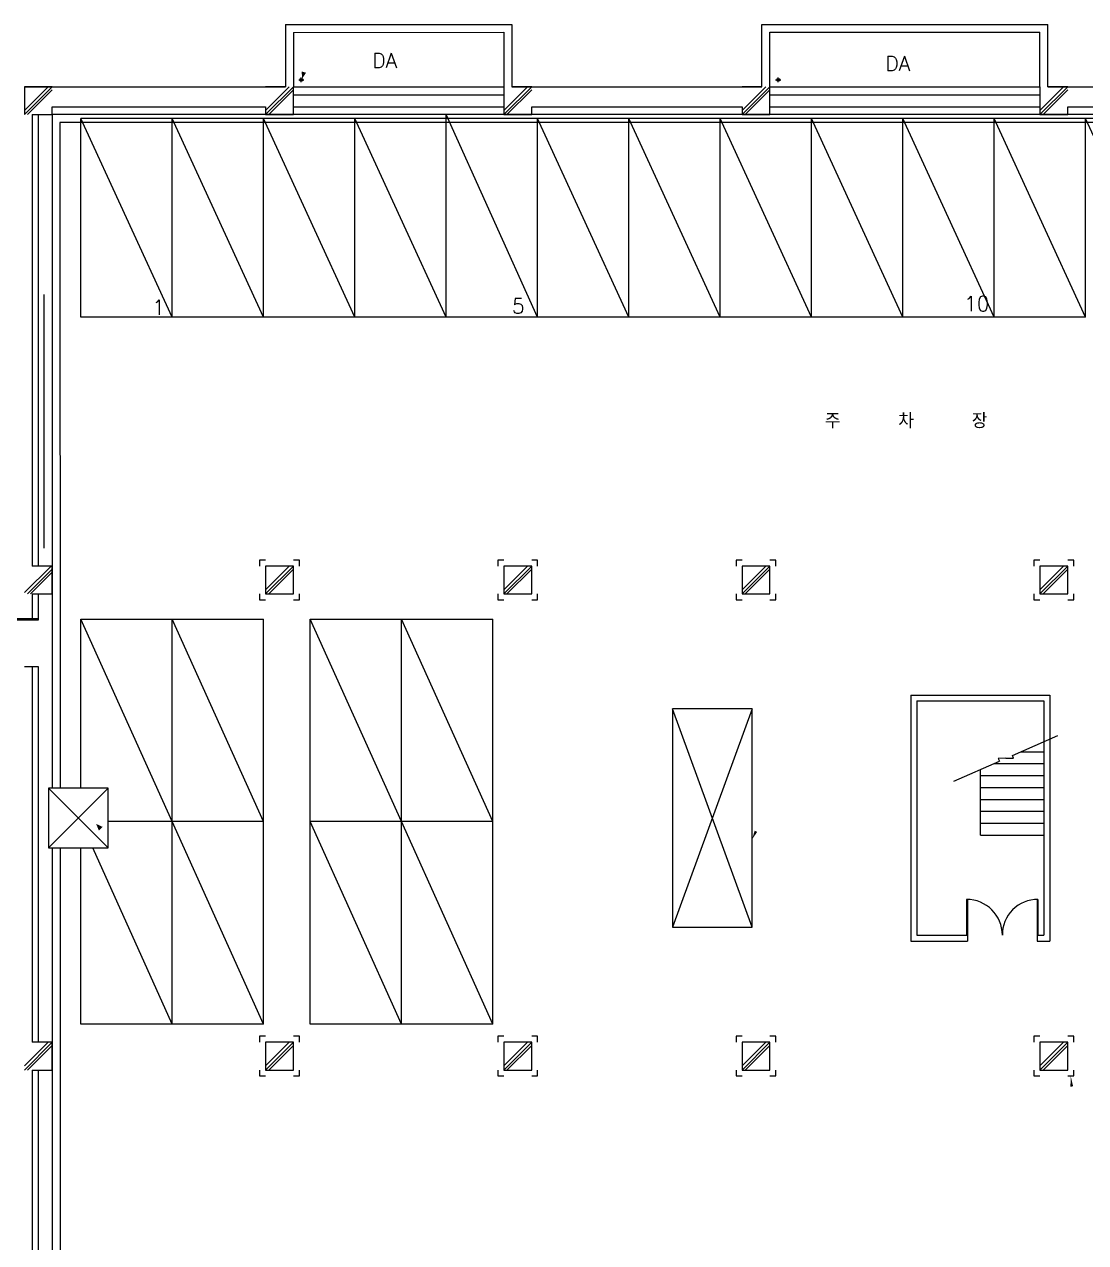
# Model space of a CAD drawing. Header units: millimetres. Extents: x -126150 to 252300, y 0 to 89100.
# Drawn here: x -97631 to -70906, y 33625 to 64325 of the extents above; entities that cross this region are included whole.
import ezdxf
from ezdxf.xclip import XClip

# ---------------------------------------------------------------- set-up
doc = ezdxf.new("R2010")
doc.units = ezdxf.units.MM
doc.header["$LTSCALE"] = 1500
doc.header["$XCLIPFRAME"] = 0
doc.linetypes.add('CEN', pattern=[62, 60, -1, 0, -1])
doc.linetypes.add('HIDDEN', pattern=[0.375, 0.25, -0.125])
doc.layers.add('arch', color=8, linetype='Continuous')
doc.layers.add('XREF', color=7, linetype='CEN')
doc.styles.add('arch', font='romans.shx', dxfattribs={"bigfont": 'GHS.SHX'})

# ---------------------------------------------------------------- blocks, each defined once
blk = doc.blocks.new('XR-사무동', base_point=(461, 408.4))
at = {"layer": 'arch', "ltscale": 100}
h = blk.add_hatch(color=256, dxfattribs=at)
h.paths.add_polyline_path([(-87411.1, 59807.8), (-87312.6, 59956.9), (-87368.1, 59972.4)])
h.paths.add_polyline_path([(-87423.7, 59987.9), (-87368.1, 59972.4), (-87411.1, 59807.8)])
h = blk.add_hatch(color=256, dxfattribs=at)
h.paths.add_polyline_path([(-92600.7, 41028), (-92528.8, 40857.2), (-92483.3, 40905.3)])
h.paths.add_polyline_path([(-92600.7, 41028), (-92483.3, 40905.3), (-92437.9, 40953.3)])
h = blk.add_hatch(color=256, dxfattribs=at)
h.paths.add_polyline_path([(-75980.9, 40782), (-75980.9, 40839.7), (-76015.2, 40856.1), (-76080.7, 40637.2)])
h.paths.add_polyline_path([(-75950.9, 40825.4), (-75980.9, 40839.7), (-75980.9, 40782)])
blk.add_hatch(color=256, dxfattribs=at).paths.add_polyline_path([(-68055.9, 34674.9), (-68064.1, 34400.5), (-67996.5, 34416)])
at = {"layer": 'arch', "ltscale": 20}
for p, q in [((-87829.4, 61174.9), (-82130.9, 61174.9)), ((-87829.4, 61173.8), (-87829.4, 59599.9)), ((-82130.9, 61174.9), (-82130.9, 59599.9)), ((-75830.9, 61174.9), (-68630.9, 61174.9)), ((-87630, 60971.8), (-87630.9, 59599.9)), ((-87630, 60971.8), (-82330.9, 60974.9)), ((-82330.9, 60974.9), (-82330.9, 59599.9)), ((-75630.9, 60974.9), (-68830.9, 60974.9)), ((-94405.9, 59599.9), (-87829.4, 59599.9)), ((-93705.8, 59599.9), (-94405.8, 59599.9)), ((-94405.8, 59599.9), (-94405.8, 58899.9)), ((-93705.8, 59599.9), (-94405.8, 58899.9)), ((-93809.9, 59599.9), (-94405.8, 59004)), ((-87829.4, 59599.9), (-88330.9, 59599.9)), ((-87630.9, 59599.9), (-88330.9, 58899.9)), ((-87735, 59599.9), (-88330.9, 59004)), ((-87630.9, 59599.9), (-87630, 59599.9)), ((-87630.9, 58899.9), (-87630.9, 59599.9)), ((-82330.9, 59599.9), (-82330.9, 58899.9)), ((-81630.9, 59599.9), (-82330.9, 58899.9)), ((-81735, 59599.9), (-82330.9, 59004)), ((-82130.9, 59599.9), (-75830.9, 59599.9)), ((-81630.9, 59599.9), (-82130.9, 59599.9)), ((-75830.9, 59599.9), (-76330.9, 59599.9)), ((-75630.9, 59599.9), (-76330.9, 58899.9)), ((-75735, 59599.9), (-76330.9, 59004)), ((-75630.9, 58899.9), (-75630.9, 59599.9)), ((-68830.9, 59599.9), (-68830.9, 58899.9)), ((-68130.9, 59599.9), (-68830.9, 58899.9)), ((-68235, 59599.9), (-68830.9, 59004)), ((-68630.9, 59599.9), (-59330.9, 59599.9)), ((-68130.9, 59599.9), (-68630.9, 59599.9)), ((-93705.8, 59521.8), (-94327.8, 58899.9)), ((-87630.9, 59521.8), (-88252.8, 58899.9)), ((-81630.9, 59521.8), (-82252.8, 58899.9)), ((-75630.9, 59521.8), (-76252.8, 58899.9)), ((-75630.9, 59399.9), (-68830.9, 59399.9)), ((-68130.9, 59521.8), (-68752.8, 58899.9)), ((-93705.8, 59099.9), (-88330.9, 59099.9)), ((-93705.8, 58899.9), (-93705.8, 59099.9)), ((-88330.9, 59099.9), (-88330.9, 58899.9)), ((-87630.9, 59099.9), (-82330.9, 59099.9)), ((-81630.9, 59099.9), (-76330.9, 59099.9)), ((-81630.9, 58899.9), (-81630.9, 59099.9)), ((-76330.9, 59099.9), (-76330.9, 58899.9)), ((-75630.9, 59099.9), (-68830.9, 59099.9)), ((-68130.9, 59099.9), (-59830.9, 59099.9)), ((-68130.9, 58899.9), (-68130.9, 59099.9)), ((-94205.9, 58899.9), (-94205.9, 47524.9)), ((-94205.9, 58899.9), (-93705.8, 58899.9)), ((-94055.9, 58899.9), (-94055.9, 47524.9)), ((-93705.8, 58899.9), (-93705.8, 41924.9)), ((-34254.7, 58899.9), (-93705.8, 58899.9)), ((-93509.3, 58699.9), (-93507.6, 41924.9)), ((-34462, 58699.9), (-93509.3, 58699.9)), ((-46980.9, 58799.9), (-92980.9, 58799.9)), ((-92980.9, 53799.9), (-92980.9, 58799.9)), ((-90680.9, 53799.9), (-92980.9, 58799.9)), ((-90680.9, 53799.9), (-90680.9, 58799.9)), ((-88380.9, 53799.9), (-90680.9, 58799.9)), ((-88380.9, 53799.9), (-88380.9, 58799.9)), ((-86080.9, 53799.9), (-88380.9, 58799.9)), ((-88330.9, 58899.9), (-87630.9, 58899.9)), ((-86080.9, 53799.9), (-86080.9, 58799.9)), ((-83780.9, 53799.9), (-86080.9, 58799.9)), ((-83780.9, 53799.9), (-83780.9, 58899.9)), ((-81480.9, 53799.9), (-83780.9, 58899.9)), ((-82330.9, 58899.9), (-81630.9, 58899.9)), ((-81480.9, 53799.9), (-81480.9, 58799.9)), ((-79180.9, 53799.9), (-81480.9, 58799.9)), ((-79180.9, 53799.9), (-79180.9, 58799.9)), ((-76880.9, 53799.9), (-79180.9, 58799.9)), ((-76880.9, 53799.9), (-76880.9, 58799.9)), ((-74580.9, 53799.9), (-76880.9, 58799.9)), ((-76330.9, 58899.9), (-75630.9, 58899.9)), ((-74580.9, 53799.9), (-74580.9, 58799.9)), ((-72280.9, 53799.9), (-74580.9, 58799.9)), ((-72280.9, 53799.9), (-72280.9, 58799.9)), ((-69980.9, 53799.9), (-72280.9, 58799.9)), ((-69980.9, 53799.9), (-69980.9, 58799.9)), ((-67680.9, 53799.9), (-69980.9, 58799.9)), ((-68830.9, 58899.9), (-68130.9, 58899.9)), ((-67680.9, 53799.9), (-67680.9, 58799.9)), ((-65380.9, 53799.9), (-67680.9, 58799.9)), ((-90680.9, 53799.9), (-92980.9, 53799.9)), ((-88380.9, 53799.9), (-90680.9, 53799.9)), ((-86080.9, 53799.9), (-88380.9, 53799.9)), ((-83780.9, 53799.9), (-86080.9, 53799.9)), ((-81480.9, 53799.9), (-83780.9, 53799.9)), ((-79180.9, 53799.9), (-81480.9, 53799.9)), ((-76880.9, 53799.9), (-79180.9, 53799.9)), ((-74580.9, 53799.9), (-76880.9, 53799.9)), ((-72280.9, 53799.9), (-74580.9, 53799.9)), ((-69980.9, 53799.9), (-72280.9, 53799.9)), ((-67680.9, 53799.9), (-69980.9, 53799.9)), ((-93735, 47524.9), (-94405.8, 46854.1)), ((-93705.8, 47449.9), (-94330.9, 46824.9)), ((-93705.8, 47371.9), (-94252.8, 46824.9)), ((-93705.8, 47524.9), (-94205.9, 47524.9)), ((-93705.8, 46824.9), (-93705.8, 47524.9)), ((-87630.9, 47524.9), (-88330.9, 46824.9)), ((-87735, 47524.9), (-88330.9, 46929)), ((-87630.9, 47446.8), (-88252.8, 46824.9)), ((-81630.9, 47524.9), (-82330.9, 46824.9)), ((-81735, 47524.9), (-82330.9, 46929)), ((-81630.9, 47446.8), (-82252.8, 46824.9)), ((-75630.9, 47524.9), (-76330.9, 46824.9)), ((-75735, 47524.9), (-76330.9, 46929)), ((-75630.9, 47446.8), (-76252.8, 46824.9)), ((-68130.9, 47524.9), (-68830.9, 46824.9)), ((-68235, 47524.9), (-68830.9, 46929)), ((-68130.9, 47446.8), (-68752.8, 46824.9)), ((-94205.9, 46824.9), (-94205.9, 46161.4)), ((-94205.9, 46824.9), (-93705.8, 46824.9)), ((-94055.9, 46824.9), (-94055.9, 46161.4)), ((-94055.9, 46191.4), (-95605.9, 46191.4)), ((-94055.9, 46161.4), (-95605.9, 46161.4)), ((-92980.9, 41924.9), (-92980.9, 46183.7)), ((-90680.9, 41083.7), (-92980.9, 46183.7)), ((-92980.9, 46183.7), (-90680.9, 46183.7)), ((-90680.9, 41083.7), (-90680.9, 46183.7)), ((-88380.9, 41083.7), (-90680.9, 46183.7)), ((-90680.9, 46183.7), (-88380.9, 46183.7)), ((-88380.9, 41083.7), (-88380.9, 46183.7)), ((-87207.1, 41083.7), (-87207.1, 46183.7)), ((-84907.1, 41083.7), (-87207.1, 46183.7)), ((-87207.1, 46183.7), (-84907.1, 46183.7)), ((-84907.1, 41083.7), (-84907.1, 46183.7)), ((-82607.1, 41083.7), (-84907.1, 46183.7)), ((-84907.1, 46183.7), (-82607.1, 46183.7)), ((-82607.1, 41083.7), (-82607.1, 46183.7)), ((-94205.9, 44991.4), (-94205.9, 35524.9)), ((-94055.9, 44991.4), (-94055.9, 35524.9)), ((-90680.9, 41083.7), (-92298.8, 41083.7)), ((-90680.9, 35983.7), (-90680.9, 41083.7)), ((-88380.9, 41083.7), (-90680.9, 41083.7)), ((-88380.9, 35983.7), (-90680.9, 41083.7)), ((-88380.9, 35983.7), (-88380.9, 41083.7)), ((-84907.1, 41083.7), (-87207.1, 41083.7)), ((-87207.1, 35983.7), (-87207.1, 41083.7)), ((-84907.1, 35983.7), (-87207.1, 41083.7)), ((-84907.1, 35983.7), (-84907.1, 41083.7)), ((-82607.1, 41083.7), (-84907.1, 41083.7)), ((-82607.1, 35983.7), (-84907.1, 41083.7)), ((-82607.1, 35983.7), (-82607.1, 41083.7)), ((-93705.8, 40424.9), (-93705.8, 23449.9)), ((-93507.5, 40424.9), (-93505.8, 23649.9)), ((-92980.9, 35983.7), (-92980.9, 40424.9)), ((-90680.9, 35983.7), (-92683.8, 40424.9)), ((-90680.9, 35983.7), (-92980.9, 35983.7)), ((-88380.9, 35983.7), (-90680.9, 35983.7)), ((-84907.1, 35983.7), (-87207.1, 35983.7)), ((-82607.1, 35983.7), (-84907.1, 35983.7)), ((-93705.8, 35524.9), (-94405.8, 34824.9)), ((-93809.9, 35524.9), (-94405.8, 34929)), ((-93705.8, 35446.8), (-94327.8, 34824.9)), ((-93705.8, 35524.9), (-94205.9, 35524.9)), ((-93705.8, 34824.9), (-93705.8, 35524.9)), ((-87630.9, 35524.9), (-88330.9, 34824.9)), ((-87735, 35524.9), (-88330.9, 34929)), ((-87630.9, 35446.8), (-88252.8, 34824.9)), ((-81630.9, 35524.9), (-82330.9, 34824.9)), ((-81735, 35524.9), (-82330.9, 34929)), ((-81630.9, 35446.8), (-82252.8, 34824.9)), ((-75630.9, 35524.9), (-76330.9, 34824.9)), ((-75735, 35524.9), (-76330.9, 34929)), ((-75630.9, 35446.8), (-76252.8, 34824.9)), ((-68130.9, 35524.9), (-68830.9, 34824.9)), ((-68235, 35524.9), (-68830.9, 34929)), ((-68130.9, 35446.8), (-68752.8, 34824.9)), ((-94205.9, 34824.9), (-94205.9, 28024.9)), ((-94205.9, 34824.9), (-93705.8, 34824.9)), ((-94055.9, 34824.9), (-94055.9, 28024.9))]:
    blk.add_line(p, q, dxfattribs=at)
at = {"layer": 'arch', "ltscale": 100}
for p, q in [((-75830.9, 59599.9), (-75830.9, 61174.9)), ((-68630.9, 59599.9), (-68630.9, 61174.9)), ((-75630.9, 59599.9), (-75630.9, 60974.9)), ((-68830.9, 59599.9), (-68830.9, 60974.9)), ((-87630.9, 59599.9), (-82330.9, 59599.9)), ((-87498.4, 59777.3), (-87368, 59777.3)), ((-87433.2, 59719.7), (-87433.2, 59834.9)), ((-75630.9, 59599.9), (-68830.9, 59599.9)), ((-75488.1, 59777.3), (-75357.7, 59777.3)), ((-75422.9, 59719.7), (-75422.9, 59834.9)), ((-87630.9, 59399.9), (-82330.9, 59399.9)), ((-88330.9, 58899.9), (-87630.9, 58899.9)), ((-93905.9, 47974.9), (-93905.9, 54364.2)), ((-94405.9, 44991.4), (-94055.9, 44991.4)), ((-72080.9, 44274.9), (-68580.9, 44274.9)), ((-72080.9, 44274.9), (-72080.9, 38074.9)), ((-68580.9, 44274.9), (-68580.9, 38074.9)), ((-71930.9, 44124.9), (-68730.9, 44124.9)), ((-71930.9, 44124.9), (-71930.9, 38224.9)), ((-68730.9, 44124.9), (-68730.9, 38224.9)), ((-69525, 42752.4), (-68378.5, 43256.8)), ((-69688.8, 42680.3), (-69881.4, 42673.4)), ((-69881.4, 42673.4), (-69852.7, 42608.2)), ((-69688.8, 42680.3), (-69496.3, 42687.2)), ((-69496.3, 42687.2), (-69525, 42752.4)), ((-69313, 42845.6), (-68730.9, 42845.6)), ((-70999.2, 42103.8), (-69852.7, 42608.2)), ((-70330.9, 40745.6), (-70330.9, 42397.8)), ((-69994.9, 42545.6), (-68730.9, 42545.6)), ((-70330.9, 42245.6), (-68730.9, 42245.6)), ((-93798.8, 41924.9), (-92298.8, 40424.9)), ((-92298.8, 41924.9), (-93798.8, 40424.9)), ((-70330.9, 41945.6), (-68730.9, 41945.6)), ((-70330.9, 41645.6), (-68730.9, 41645.6)), ((-70330.9, 41345.6), (-68730.9, 41345.6)), ((-70330.9, 41045.6), (-68730.9, 41045.6)), ((-70330.9, 40745.6), (-68730.9, 40745.6)), ((-70677.8, 39124.7), (-70677.8, 38224.7)), ((-70657.8, 39124.7), (-70657.8, 38074.7)), ((-68900, 39125.1), (-68900.9, 38074.9)), ((-68880.7, 39125.1), (-68880.9, 38224.9)), ((-72080.9, 38074.9), (-70657.8, 38074.9)), ((-71930.9, 38224.9), (-70657.8, 38224.9)), ((-68900.9, 38074.9), (-68580.9, 38074.9)), ((-68900.4, 38224.9), (-68880.9, 38224.9)), ((-68880.9, 38224.9), (-68730.9, 38224.9))]:
    blk.add_line(p, q, dxfattribs=at)
at = {"layer": 'arch', "linetype": 'HIDDEN', "ltscale": 100}
for p, q in [((-76080.7, 43924.9), (-78080.7, 38424.9)), ((-76080.7, 38424.9), (-78080.7, 43924.9))]:
    blk.add_line(p, q, dxfattribs=at)
at = {"layer": 'arch', "ltscale": 20}
for points in [[(-88330.9, 47674.9), (-88480.9, 47674.9), (-88480.9, 47524.9)], [(-87480.9, 47524.9), (-87480.9, 47674.9), (-87630.9, 47674.9)], [(-82330.9, 47674.9), (-82480.9, 47674.9), (-82480.9, 47524.9)], [(-81480.9, 47524.9), (-81480.9, 47674.9), (-81630.9, 47674.9)], [(-76330.9, 47674.9), (-76480.9, 47674.9), (-76480.9, 47524.9)], [(-75480.9, 47524.9), (-75480.9, 47674.9), (-75630.9, 47674.9)], [(-68830.9, 47674.9), (-68980.9, 47674.9), (-68980.9, 47524.9)], [(-67980.9, 47524.9), (-67980.9, 47674.9), (-68130.9, 47674.9)], [(-88480.9, 46824.9), (-88480.9, 46674.9), (-88330.9, 46674.9)], [(-87630.9, 46674.9), (-87480.9, 46674.9), (-87480.9, 46824.9)], [(-82480.9, 46824.9), (-82480.9, 46674.9), (-82330.9, 46674.9)], [(-81630.9, 46674.9), (-81480.9, 46674.9), (-81480.9, 46824.9)], [(-76480.9, 46824.9), (-76480.9, 46674.9), (-76330.9, 46674.9)], [(-75630.9, 46674.9), (-75480.9, 46674.9), (-75480.9, 46824.9)], [(-68980.9, 46824.9), (-68980.9, 46674.9), (-68830.9, 46674.9)], [(-68130.9, 46674.9), (-67980.9, 46674.9), (-67980.9, 46824.9)], [(-88330.9, 35674.9), (-88480.9, 35674.9), (-88480.9, 35524.9)], [(-87480.9, 35524.9), (-87480.9, 35674.9), (-87630.9, 35674.9)], [(-82330.9, 35674.9), (-82480.9, 35674.9), (-82480.9, 35524.9)], [(-81480.9, 35524.9), (-81480.9, 35674.9), (-81630.9, 35674.9)], [(-76330.9, 35674.9), (-76480.9, 35674.9), (-76480.9, 35524.9)], [(-75480.9, 35524.9), (-75480.9, 35674.9), (-75630.9, 35674.9)], [(-68830.9, 35674.9), (-68980.9, 35674.9), (-68980.9, 35524.9)], [(-67980.9, 35524.9), (-67980.9, 35674.9), (-68130.9, 35674.9)], [(-88480.9, 34824.9), (-88480.9, 34674.9), (-88330.9, 34674.9)], [(-87630.9, 34674.9), (-87480.9, 34674.9), (-87480.9, 34824.9)], [(-82480.9, 34824.9), (-82480.9, 34674.9), (-82330.9, 34674.9)], [(-81630.9, 34674.9), (-81480.9, 34674.9), (-81480.9, 34824.9)], [(-76480.9, 34824.9), (-76480.9, 34674.9), (-76330.9, 34674.9)], [(-75630.9, 34674.9), (-75480.9, 34674.9), (-75480.9, 34824.9)], [(-68980.9, 34824.9), (-68980.9, 34674.9), (-68830.9, 34674.9)], [(-68130.9, 34674.9), (-67980.9, 34674.9), (-67980.9, 34824.9)]]:
    blk.add_lwpolyline(points, dxfattribs=at)
for points in [[(-88330.9, 46824.9), (-87630.9, 46824.9), (-87630.9, 47524.9), (-88330.9, 47524.9)], [(-82330.9, 46824.9), (-81630.9, 46824.9), (-81630.9, 47524.9), (-82330.9, 47524.9)], [(-76330.9, 46824.9), (-75630.9, 46824.9), (-75630.9, 47524.9), (-76330.9, 47524.9)], [(-68830.9, 46824.9), (-68130.9, 46824.9), (-68130.9, 47524.9), (-68830.9, 47524.9)], [(-88330.9, 34824.9), (-87630.9, 34824.9), (-87630.9, 35524.9), (-88330.9, 35524.9)], [(-82330.9, 34824.9), (-81630.9, 34824.9), (-81630.9, 35524.9), (-82330.9, 35524.9)], [(-76330.9, 34824.9), (-75630.9, 34824.9), (-75630.9, 35524.9), (-76330.9, 35524.9)], [(-68830.9, 34824.9), (-68130.9, 34824.9), (-68130.9, 35524.9), (-68830.9, 35524.9)]]:
    blk.add_lwpolyline(points, close=True, dxfattribs=at)
at = {"layer": 'arch', "linetype": 'HIDDEN', "ltscale": 100}
blk.add_lwpolyline([(-78080.7, 38424.9), (-76080.7, 38424.9), (-76080.7, 43924.9), (-78080.7, 43924.9)], close=True, dxfattribs=at)
at = {"layer": 'arch', "ltscale": 100}
blk.add_lwpolyline([(-93798.8, 40424.9), (-92298.8, 40424.9), (-92298.8, 41924.9), (-93798.8, 41924.9)], close=True, dxfattribs=at)
for centre in [(-87432.9, 59777.3), (-75422.6, 59777.3)]:
    blk.add_circle(centre, 37.5, dxfattribs=at)
for centre, radius, start, end in [((-70677.8, 38224.7), 900, 0, 90), ((-68888.3, 38235.6), 889.5, 89.51009, 180.70644)]:
    blk.add_arc(centre, radius, start, end, dxfattribs=at)
at = {"layer": 'arch', "style": 'arch'}
for s, p in [('DA', (-85648, 60078.2)), ('DA', (-72725.7, 60001.9)), ('1', (-91185.5, 53858.6)), ('5', (-82130.8, 53891.3)), ('10', (-70743.7, 53948.6)), ('주', (-74250.2, 50996.4)), ('차', (-72400.3, 50996.4)), ('장', (-70550.3, 50996.4))]:
    blk.add_text(s, height=375, dxfattribs=at).set_placement(p)

msp = doc.modelspace()

# ---------------------------------------------------------------- block references
at = {"layer": 'XREF'}
ref = msp.add_blockref('XR-사무동', (-2764, 3558.4), dxfattribs=at)
XClip(ref).set_block_clipping_path([(-112606.3320405844, 11136.4274878327), (-23103.7611754332, 76211.8574772071)])

doc.saveas('drawing.dxf')
